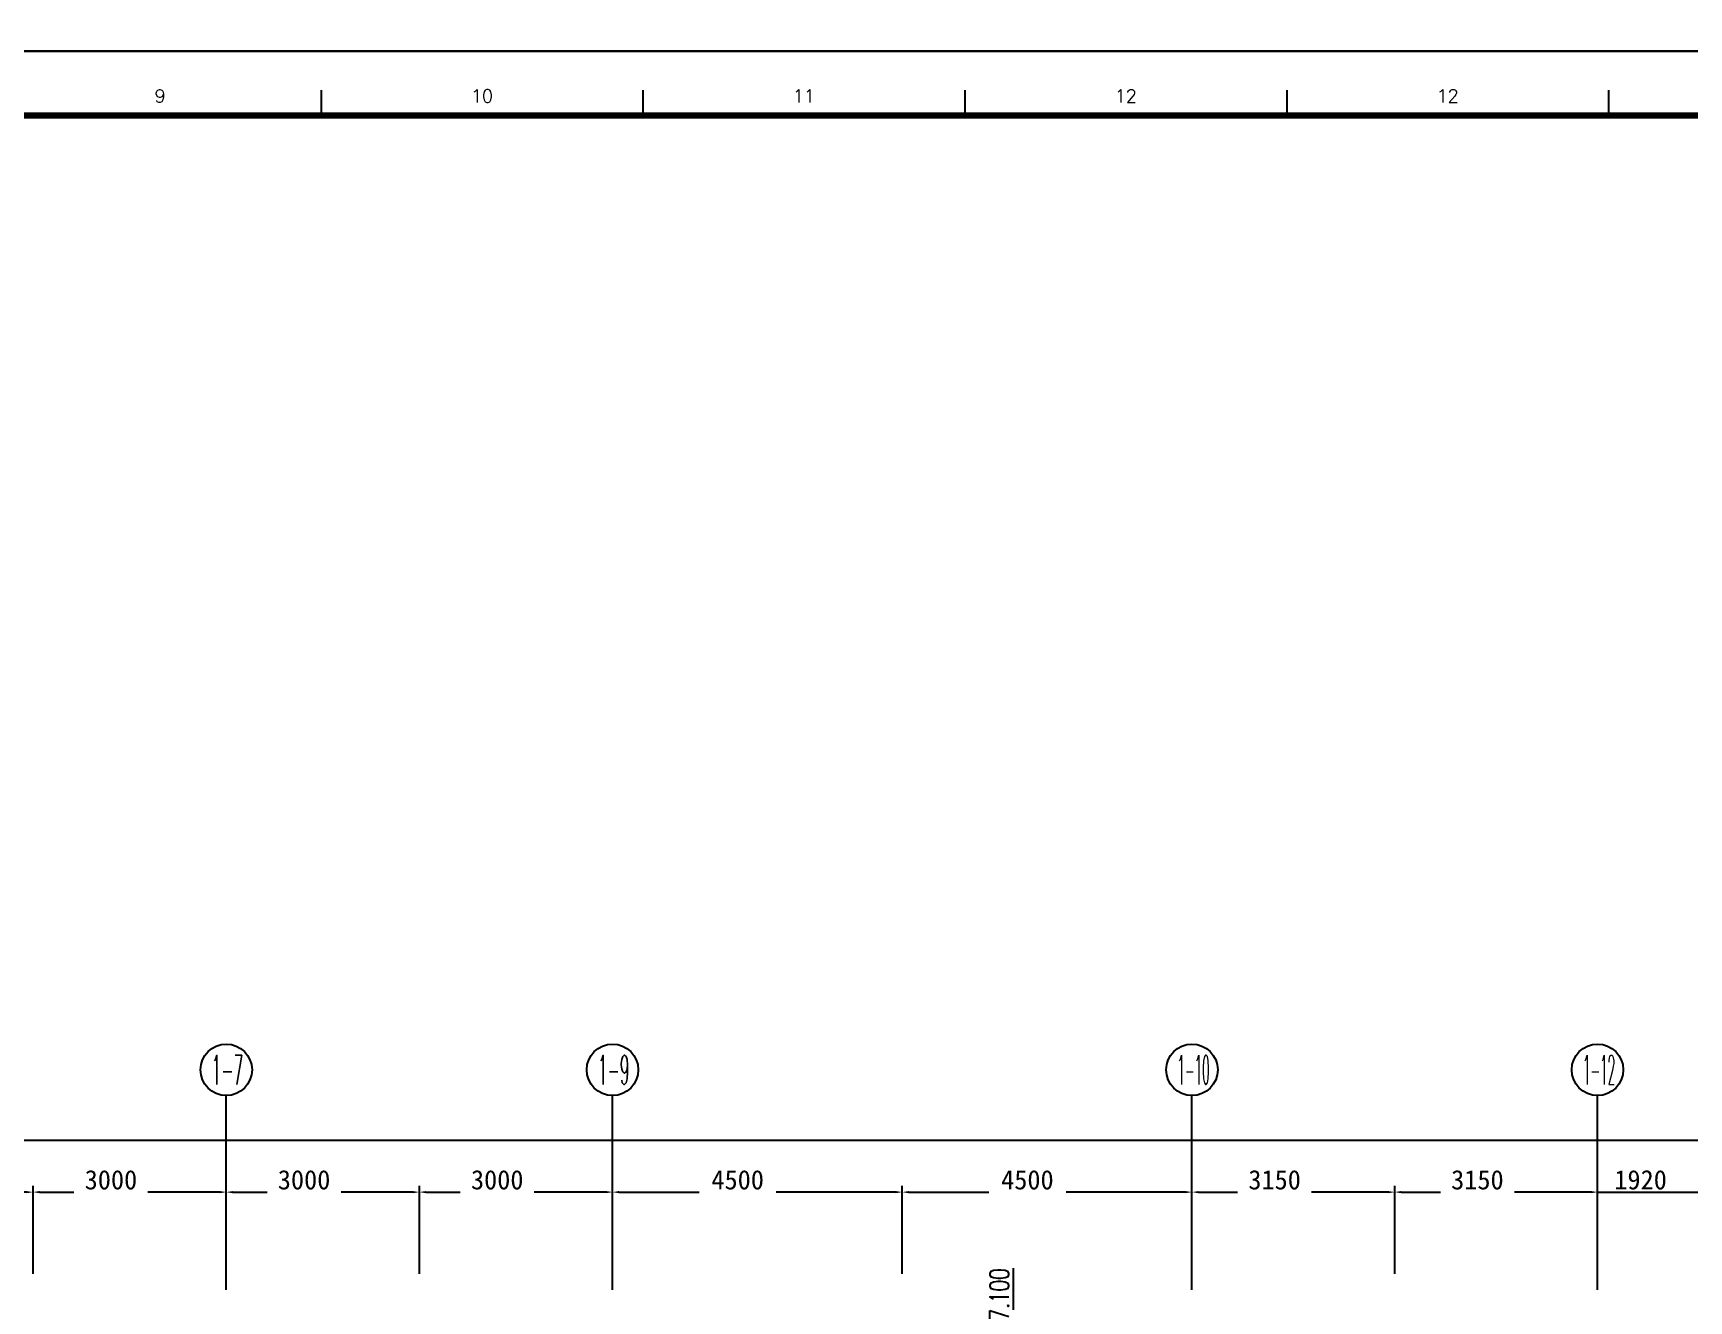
# Model space of a CAD drawing. Header units: inches. Extents: x 18712 to 314639, y 0 to 420500.
# Drawn here: x 61740 to 87459, y 64686 to 84379 of the extents above; entities that cross this region are included whole.
import ezdxf
from ezdxf.enums import TextEntityAlignment as Align

# ---------------------------------------------------------------- set-up
doc = ezdxf.new("R2010")
doc.units = ezdxf.units.IN
doc.header["$LTSCALE"] = 1000
doc.header["$MEASUREMENT"] = 0
doc.layers.get('0').update_dxf_attribs({"true_color": 0xffffff})
for name, color, linetype, true_color in [('AXIS_TEXT', 7, 'Continuous', 0xffffff), ('DIM', 3, 'Continuous', 0x00ff00), ('THIN', 7, 'Continuous', 0xffffff), ('TK', 7, 'Continuous', 0xffffff), ('ZG-图框层', 4, 'Continuous', 0x00ffff)]:
    doc.layers.add(name, color=color, linetype=linetype, true_color=true_color)
doc.styles.add('_TCH_AXIS', font='txt.shx', dxfattribs={"height": 0.2, "bigfont": 'GBCBIG.shx'})
doc.styles.add('ISOCP', font='txt.shx', dxfattribs={"height": 0.2, "bigfont": 'gbcbig.shx'})
doc.styles.add('TSSD_Label', font='txt.shx', dxfattribs={"height": 0.2, "bigfont": 'gbcbig.shx'})
doc.dimstyles.new('TSSD_100_100$0', dxfattribs={"dimtxt": 300, "dimasz": 100, "dimexe": 100, "dimexo": 250, "dimgap": 100, "dimtad": 1, "dimdec": 0, "dimzin": 0, "dimdsep": 46, "dimtxsty": 'Standard', "dimcen": 0, "dimclrd": 256, "dimclre": 256, "dimclrt": 7, "dimadec": 0, "dimazin": 0, "dimtfac": 1, "dimtdec": 4, "dimtix": 1, "dimtmove": 2, "dimatfit": 3, "dimfxl": 1, "dimtolj": 1, "dimtzin": 0, "dimarcsym": 0})

# ---------------------------------------------------------------- blocks, each defined once
blk = doc.blocks.new('*D1036')
at = {"layer": 'Defpoints', "color": 0, "transparency": 16777216}
for p in [(61740, 66376), (58740, 64859), (61740, 64859)]:
    blk.add_point(p, dxfattribs=at)
at = {"layer": 'DIM', "lineweight": -2, "transparency": 16777216}
for p, q in [((58740, 65109), (58740, 66476)), ((58840, 66376), (59374, 66376)), ((61640, 66376), (60524, 66376)), ((61740, 65109), (61740, 66476))]:
    blk.add_line(p, q, dxfattribs=at)
at = {"layer": 'DIM', "transparency": 16777216}
for points in [[(58840, 66393), (58840, 66359), (58740, 66376)], [(61640, 66359), (61640, 66393), (61740, 66376)]]:
    blk.add_solid(points, dxfattribs=at)
at = {"layer": 'DIM', "color": 7, "true_color": 0xffffff, "transparency": 16777216, "insert": (59949, 66566), "char_height": 300, "attachment_point": 5}
blk.add_mtext('\\A1;3000', dxfattribs=at)
blk = doc.blocks.new('*D1037')
at = {"layer": 'Defpoints', "color": 0, "transparency": 16777216}
for p in [(70740, 66376), (67740, 64859), (70740, 64859)]:
    blk.add_point(p, dxfattribs=at)
at = {"layer": 'DIM', "lineweight": -2, "transparency": 16777216}
for p, q in [((67740, 65109), (67740, 66476)), ((67840, 66376), (68374, 66376)), ((70640, 66376), (69524, 66376)), ((70740, 65109), (70740, 66476))]:
    blk.add_line(p, q, dxfattribs=at)
at = {"layer": 'DIM', "transparency": 16777216}
for points in [[(67840, 66393), (67840, 66359), (67740, 66376)], [(70640, 66359), (70640, 66393), (70740, 66376)]]:
    blk.add_solid(points, dxfattribs=at)
at = {"layer": 'DIM', "color": 7, "true_color": 0xffffff, "transparency": 16777216, "insert": (68949, 66566), "char_height": 300, "attachment_point": 5}
blk.add_mtext('\\A1;3000', dxfattribs=at)
blk = doc.blocks.new('*D1038')
at = {"layer": 'Defpoints', "color": 0, "transparency": 16777216}
for p in [(79740, 66376), (75240, 64859), (79740, 64859)]:
    blk.add_point(p, dxfattribs=at)
at = {"layer": 'DIM', "lineweight": -2, "transparency": 16777216}
for p, q in [((75240, 65109), (75240, 66476)), ((75340, 66376), (76584, 66376)), ((79640, 66376), (77784, 66376)), ((79740, 65109), (79740, 66476))]:
    blk.add_line(p, q, dxfattribs=at)
at = {"layer": 'DIM', "transparency": 16777216}
for points in [[(75340, 66393), (75340, 66359), (75240, 66376)], [(79640, 66359), (79640, 66393), (79740, 66376)]]:
    blk.add_solid(points, dxfattribs=at)
at = {"layer": 'DIM', "color": 7, "true_color": 0xffffff, "transparency": 16777216, "insert": (77184, 66566), "char_height": 300, "attachment_point": 5}
blk.add_mtext('\\A1;4500', dxfattribs=at)
blk = doc.blocks.new('*D1039')
at = {"layer": 'Defpoints', "color": 0, "transparency": 16777216}
for p in [(86040, 66376), (82890, 64859), (86040, 64859)]:
    blk.add_point(p, dxfattribs=at)
at = {"layer": 'DIM', "lineweight": -2, "transparency": 16777216}
for p, q in [((82890, 65109), (82890, 66476)), ((82990, 66376), (83599, 66376)), ((85940, 66376), (84749, 66376)), ((86040, 65109), (86040, 66476))]:
    blk.add_line(p, q, dxfattribs=at)
at = {"layer": 'DIM', "transparency": 16777216}
for points in [[(82990, 66393), (82990, 66359), (82890, 66376)], [(85940, 66359), (85940, 66393), (86040, 66376)]]:
    blk.add_solid(points, dxfattribs=at)
at = {"layer": 'DIM', "color": 7, "true_color": 0xffffff, "transparency": 16777216, "insert": (84174, 66566), "char_height": 300, "attachment_point": 5}
blk.add_mtext('\\A1;3150', dxfattribs=at)
blk = doc.blocks.new('*D1040')
at = {"layer": 'Defpoints', "color": 0, "transparency": 16777216}
for p in [(87960, 66376), (86040, 64859), (87960, 64859)]:
    blk.add_point(p, dxfattribs=at)
at = {"layer": 'DIM', "lineweight": -2, "transparency": 16777216}
for p, q in [((85940, 66376), (85840, 66376)), ((86040, 65109), (86040, 66476)), ((86040, 66376), (87960, 66376)), ((87960, 65109), (87960, 66476)), ((88060, 66376), (88160, 66376))]:
    blk.add_line(p, q, dxfattribs=at)
at = {"layer": 'DIM', "transparency": 16777216}
for points in [[(85940, 66359), (85940, 66393), (86040, 66376)], [(88060, 66393), (88060, 66359), (87960, 66376)]]:
    blk.add_solid(points, dxfattribs=at)
at = {"layer": 'DIM', "color": 7, "true_color": 0xffffff, "transparency": 16777216, "insert": (86709, 66566), "char_height": 300, "attachment_point": 5}
blk.add_mtext('\\A1;1920', dxfattribs=at)
blk = doc.blocks.new('*D1041')
at = {"layer": 'Defpoints', "color": 0, "transparency": 16777216}
for p in [(87960, 67176), (28740, 64859), (87960, 64859)]:
    blk.add_point(p, dxfattribs=at)
at = {"layer": 'DIM', "lineweight": -2, "transparency": 16777216}
for p, q in [((28740, 65109), (28740, 67276)), ((28840, 67176), (57162, 67176)), ((87860, 67176), (58712, 67176)), ((87960, 65109), (87960, 67276))]:
    blk.add_line(p, q, dxfattribs=at)
at = {"layer": 'DIM', "transparency": 16777216}
for points in [[(28840, 67193), (28840, 67159), (28740, 67176)], [(87860, 67159), (87860, 67193), (87960, 67176)]]:
    blk.add_solid(points, dxfattribs=at)
at = {"layer": 'DIM', "color": 7, "true_color": 0xffffff, "transparency": 16777216, "insert": (57937, 67366), "char_height": 300, "attachment_point": 5}
blk.add_mtext('\\A1;59220', dxfattribs=at)
blk = doc.blocks.new('_AXISO')
at = {"lineweight": -3}
blk.add_circle((0, 0), 0.5, dxfattribs=at)
blk = doc.blocks.new('*D1078')
at = {"layer": 'Defpoints', "color": 0, "transparency": 16777216}
for p in [(82890, 66376), (79740, 64859), (82890, 64859)]:
    blk.add_point(p, dxfattribs=at)
at = {"layer": 'DIM', "lineweight": -2, "transparency": 16777216}
for p, q in [((79740, 65109), (79740, 66476)), ((79840, 66376), (80449, 66376)), ((82790, 66376), (81599, 66376)), ((82890, 65109), (82890, 66476))]:
    blk.add_line(p, q, dxfattribs=at)
at = {"layer": 'DIM', "transparency": 16777216}
for points in [[(79840, 66393), (79840, 66359), (79740, 66376)], [(82790, 66359), (82790, 66393), (82890, 66376)]]:
    blk.add_solid(points, dxfattribs=at)
at = {"layer": 'DIM', "color": 7, "true_color": 0xffffff, "transparency": 16777216, "insert": (81024, 66566), "char_height": 300, "attachment_point": 5}
blk.add_mtext('\\A1;3150', dxfattribs=at)
blk = doc.blocks.new('*D1079')
at = {"layer": 'Defpoints', "color": 0, "transparency": 16777216}
for p in [(75240, 66376), (70740, 64859), (75240, 64859)]:
    blk.add_point(p, dxfattribs=at)
at = {"layer": 'DIM', "lineweight": -2, "transparency": 16777216}
for p, q in [((70740, 65109), (70740, 66476)), ((70840, 66376), (72084, 66376)), ((75140, 66376), (73284, 66376)), ((75240, 65109), (75240, 66476))]:
    blk.add_line(p, q, dxfattribs=at)
at = {"layer": 'DIM', "transparency": 16777216}
for points in [[(70840, 66393), (70840, 66359), (70740, 66376)], [(75140, 66359), (75140, 66393), (75240, 66376)]]:
    blk.add_solid(points, dxfattribs=at)
at = {"layer": 'DIM', "color": 7, "true_color": 0xffffff, "transparency": 16777216, "insert": (72684, 66566), "char_height": 300, "attachment_point": 5}
blk.add_mtext('\\A1;4500', dxfattribs=at)
blk = doc.blocks.new('*D1080')
at = {"layer": 'Defpoints', "color": 0, "transparency": 16777216}
for p in [(67740, 66376), (64740, 64859), (67740, 64859)]:
    blk.add_point(p, dxfattribs=at)
at = {"layer": 'DIM', "lineweight": -2, "transparency": 16777216}
for p, q in [((64740, 65109), (64740, 66476)), ((64840, 66376), (65374, 66376)), ((67640, 66376), (66524, 66376)), ((67740, 65109), (67740, 66476))]:
    blk.add_line(p, q, dxfattribs=at)
at = {"layer": 'DIM', "transparency": 16777216}
for points in [[(64840, 66393), (64840, 66359), (64740, 66376)], [(67640, 66359), (67640, 66393), (67740, 66376)]]:
    blk.add_solid(points, dxfattribs=at)
at = {"layer": 'DIM', "color": 7, "true_color": 0xffffff, "transparency": 16777216, "insert": (65949, 66566), "char_height": 300, "attachment_point": 5}
blk.add_mtext('\\A1;3000', dxfattribs=at)
blk = doc.blocks.new('*D1082')
at = {"layer": 'Defpoints', "color": 0, "transparency": 16777216}
for p in [(64740, 66376), (61740, 64859), (64740, 64859)]:
    blk.add_point(p, dxfattribs=at)
at = {"layer": 'DIM', "lineweight": -2, "transparency": 16777216}
for p, q in [((61740, 65109), (61740, 66476)), ((61840, 66376), (62374, 66376)), ((64640, 66376), (63524, 66376)), ((64740, 65109), (64740, 66476))]:
    blk.add_line(p, q, dxfattribs=at)
at = {"layer": 'DIM', "transparency": 16777216}
for points in [[(61840, 66393), (61840, 66359), (61740, 66376)], [(64640, 66359), (64640, 66393), (64740, 66376)]]:
    blk.add_solid(points, dxfattribs=at)
at = {"layer": 'DIM', "color": 7, "true_color": 0xffffff, "transparency": 16777216, "insert": (62949, 66566), "char_height": 300, "attachment_point": 5}
blk.add_mtext('\\A1;3000', dxfattribs=at)

msp = doc.modelspace()

# ---------------------------------------------------------------- linework, layer by layer
at = {"layer": 'DIM', "lineweight": -3}
for p, q in [((64740.2, 64859.1), (64740.2, 67876.1)), ((70740.2, 64859.1), (70740.2, 67876.1)), ((79740.2, 64859.1), (79740.2, 67876.1)), ((86040.2, 64859.1), (86040.2, 67876.1))]:
    msp.add_line(p, q, dxfattribs=at)
at = {"layer": 'THIN', "lineweight": -3}
msp.add_line((76969.8, 64513.8), (76969.8, 65192.3), dxfattribs=at)
at = {"layer": 'TK', "lineweight": -3}
for p, q in [((66212.2, 83491.3), (66212.2, 83100)), ((71212.2, 83491.3), (71212.2, 83100)), ((76212.2, 83491.3), (76212.2, 83100)), ((81212.2, 83491.3), (81212.2, 83100)), ((86212.2, 83491.3), (86212.2, 83100))]:
    msp.add_line(p, q, dxfattribs=at)
for points in [[(18712.2, 168200), (18712.2, 84100), (137612.2, 84100), (137612.2, 168200)], [(18712.2, 84100), (18712.2, 0), (137612.2, 0), (137612.2, 84100)]]:
    msp.add_lwpolyline(points, close=True, dxfattribs=at)
at = {"layer": 'TK', "lineweight": -3, "const_width": 100}
msp.add_lwpolyline([(21212.2, 83100), (21212.2, 1000), (136612.2, 1000), (136612.2, 83100)], close=True, dxfattribs=at)
at = {"layer": 'ZG-图框层', "lineweight": -3}
for points in [[(18712.2, 84100), (137612.2, 84100), (137612.2, 168200), (18712.2, 168200)], [(18712.2, 0), (137612.2, 0), (137612.2, 84100), (18712.2, 84100)]]:
    msp.add_lwpolyline(points, close=True, dxfattribs=at)
at = {"layer": 'ZG-图框层', "lineweight": -3, "const_width": 100}
msp.add_lwpolyline([(21212.2, 1000), (136612.2, 1000), (136612.2, 83100), (21212.2, 83100)], close=True, dxfattribs=at)

# ---------------------------------------------------------------- block references
at = {"layer": 'DIM'}
ref = msp.add_blockref('_AXISO', (64740.2, 68276.1), dxfattribs=dict(at, xscale=800, yscale=800))
ref.add_attrib('A', '1-7', (64513.9, 68049.9), dxfattribs={"layer": 'AXIS_TEXT', "height": 452.55, "style": '_TCH_AXIS', "width": 0.381818})
ref = msp.add_blockref('_AXISO', (70740.2, 68276.1), dxfattribs=dict(at, xscale=800, yscale=800))
ref.add_attrib('A', '1-9', (70513.9, 68049.9), dxfattribs={"layer": 'AXIS_TEXT', "height": 452.55, "style": '_TCH_AXIS', "width": 0.381818})
ref = msp.add_blockref('_AXISO', (79740.2, 68276.1), dxfattribs=dict(at, xscale=800, yscale=800))
ref.add_attrib('A', '1-10', (79513.9, 68049.9), dxfattribs={"layer": 'AXIS_TEXT', "height": 452.55, "style": '_TCH_AXIS', "width": 0.3})
ref = msp.add_blockref('_AXISO', (86040.2, 68276.1), dxfattribs=dict(at, xscale=800, yscale=800))
ref.add_attrib('A', '1-12', (85813.9, 68049.9), dxfattribs={"layer": 'AXIS_TEXT', "height": 452.55, "style": '_TCH_AXIS', "width": 0.3})

# ---------------------------------------------------------------- texts
at = {"layer": 'THIN', "style": 'TSSD_Label', "width": 0.7}
msp.add_text('7.100', height=300, rotation=90, dxfattribs=at).set_placement((76898.3, 65192.3), align=Align.RIGHT)
at = {"layer": 'TK', "style": 'ISOCP'}
for s, p in [('9', (63712.2, 83403.8)), ('10', (68712.2, 83403.8)), ('11', (73712.2, 83403.8)), ('12', (78712.2, 83403.8)), ('12', (83712.2, 83403.8))]:
    msp.add_text(s, height=200, dxfattribs=at).set_placement(p, align=Align.MIDDLE_CENTER)

# ---------------------------------------------------------------- dimensions: what is measured, and where the dimension line sits
at = {"layer": 'DIM'}
for base, p1, p2, angle, text, picture, middle in [((87960.2, 67176.1), (28740.2, 64859.1), (87960.2, 64859.1), 360, '59220', '*D1041', (57937.1, 67366.1)), ((61740.2, 66376.1), (58740.2, 64859.1), (61740.2, 64859.1), 0, '3000', '*D1036', (59949.5, 66566.1)), ((64740.2, 66376.1), (61740.2, 64859.1), (64740.2, 64859.1), 0, '3000', '*D1082', (62949.5, 66566.1)), ((67740.2, 66376.1), (64740.2, 64859.1), (67740.2, 64859.1), 0, '3000', '*D1080', (65949.5, 66566.1)), ((70740.2, 66376.1), (67740.2, 64859.1), (70740.2, 64859.1), 0, '3000', '*D1037', (68949.5, 66566.1)), ((75240.2, 66376.1), (70740.2, 64859.1), (75240.2, 64859.1), 0, '4500', '*D1079', (72684.2, 66566.1)), ((79740.2, 66376.1), (75240.2, 64859.1), (79740.2, 64859.1), 0, '4500', '*D1038', (77184.2, 66566.1)), ((82890.2, 66376.1), (79740.2, 64859.1), (82890.2, 64859.1), 0, '3150', '*D1078', (81024.5, 66566.1)), ((86040.2, 66376.1), (82890.2, 64859.1), (86040.2, 64859.1), 0, '3150', '*D1039', (84174.5, 66566.1)), ((87960.2, 66376.1), (86040.2, 64859.1), (87960.2, 64859.1), 0, '1920', '*D1040', (86709.5, 66566.1))]:
    dim = msp.add_linear_dim(base=base, p1=p1, p2=p2, angle=angle, text=text, dimstyle='TSSD_100_100$0', override={"dimscale": 1, "dimlfac": 1}, dxfattribs=at)
    dim.commit()
    dim.dimension.update_dxf_attribs({"geometry": picture, "text_midpoint": middle, "dimtype": 161})

doc.saveas('drawing.dxf')
